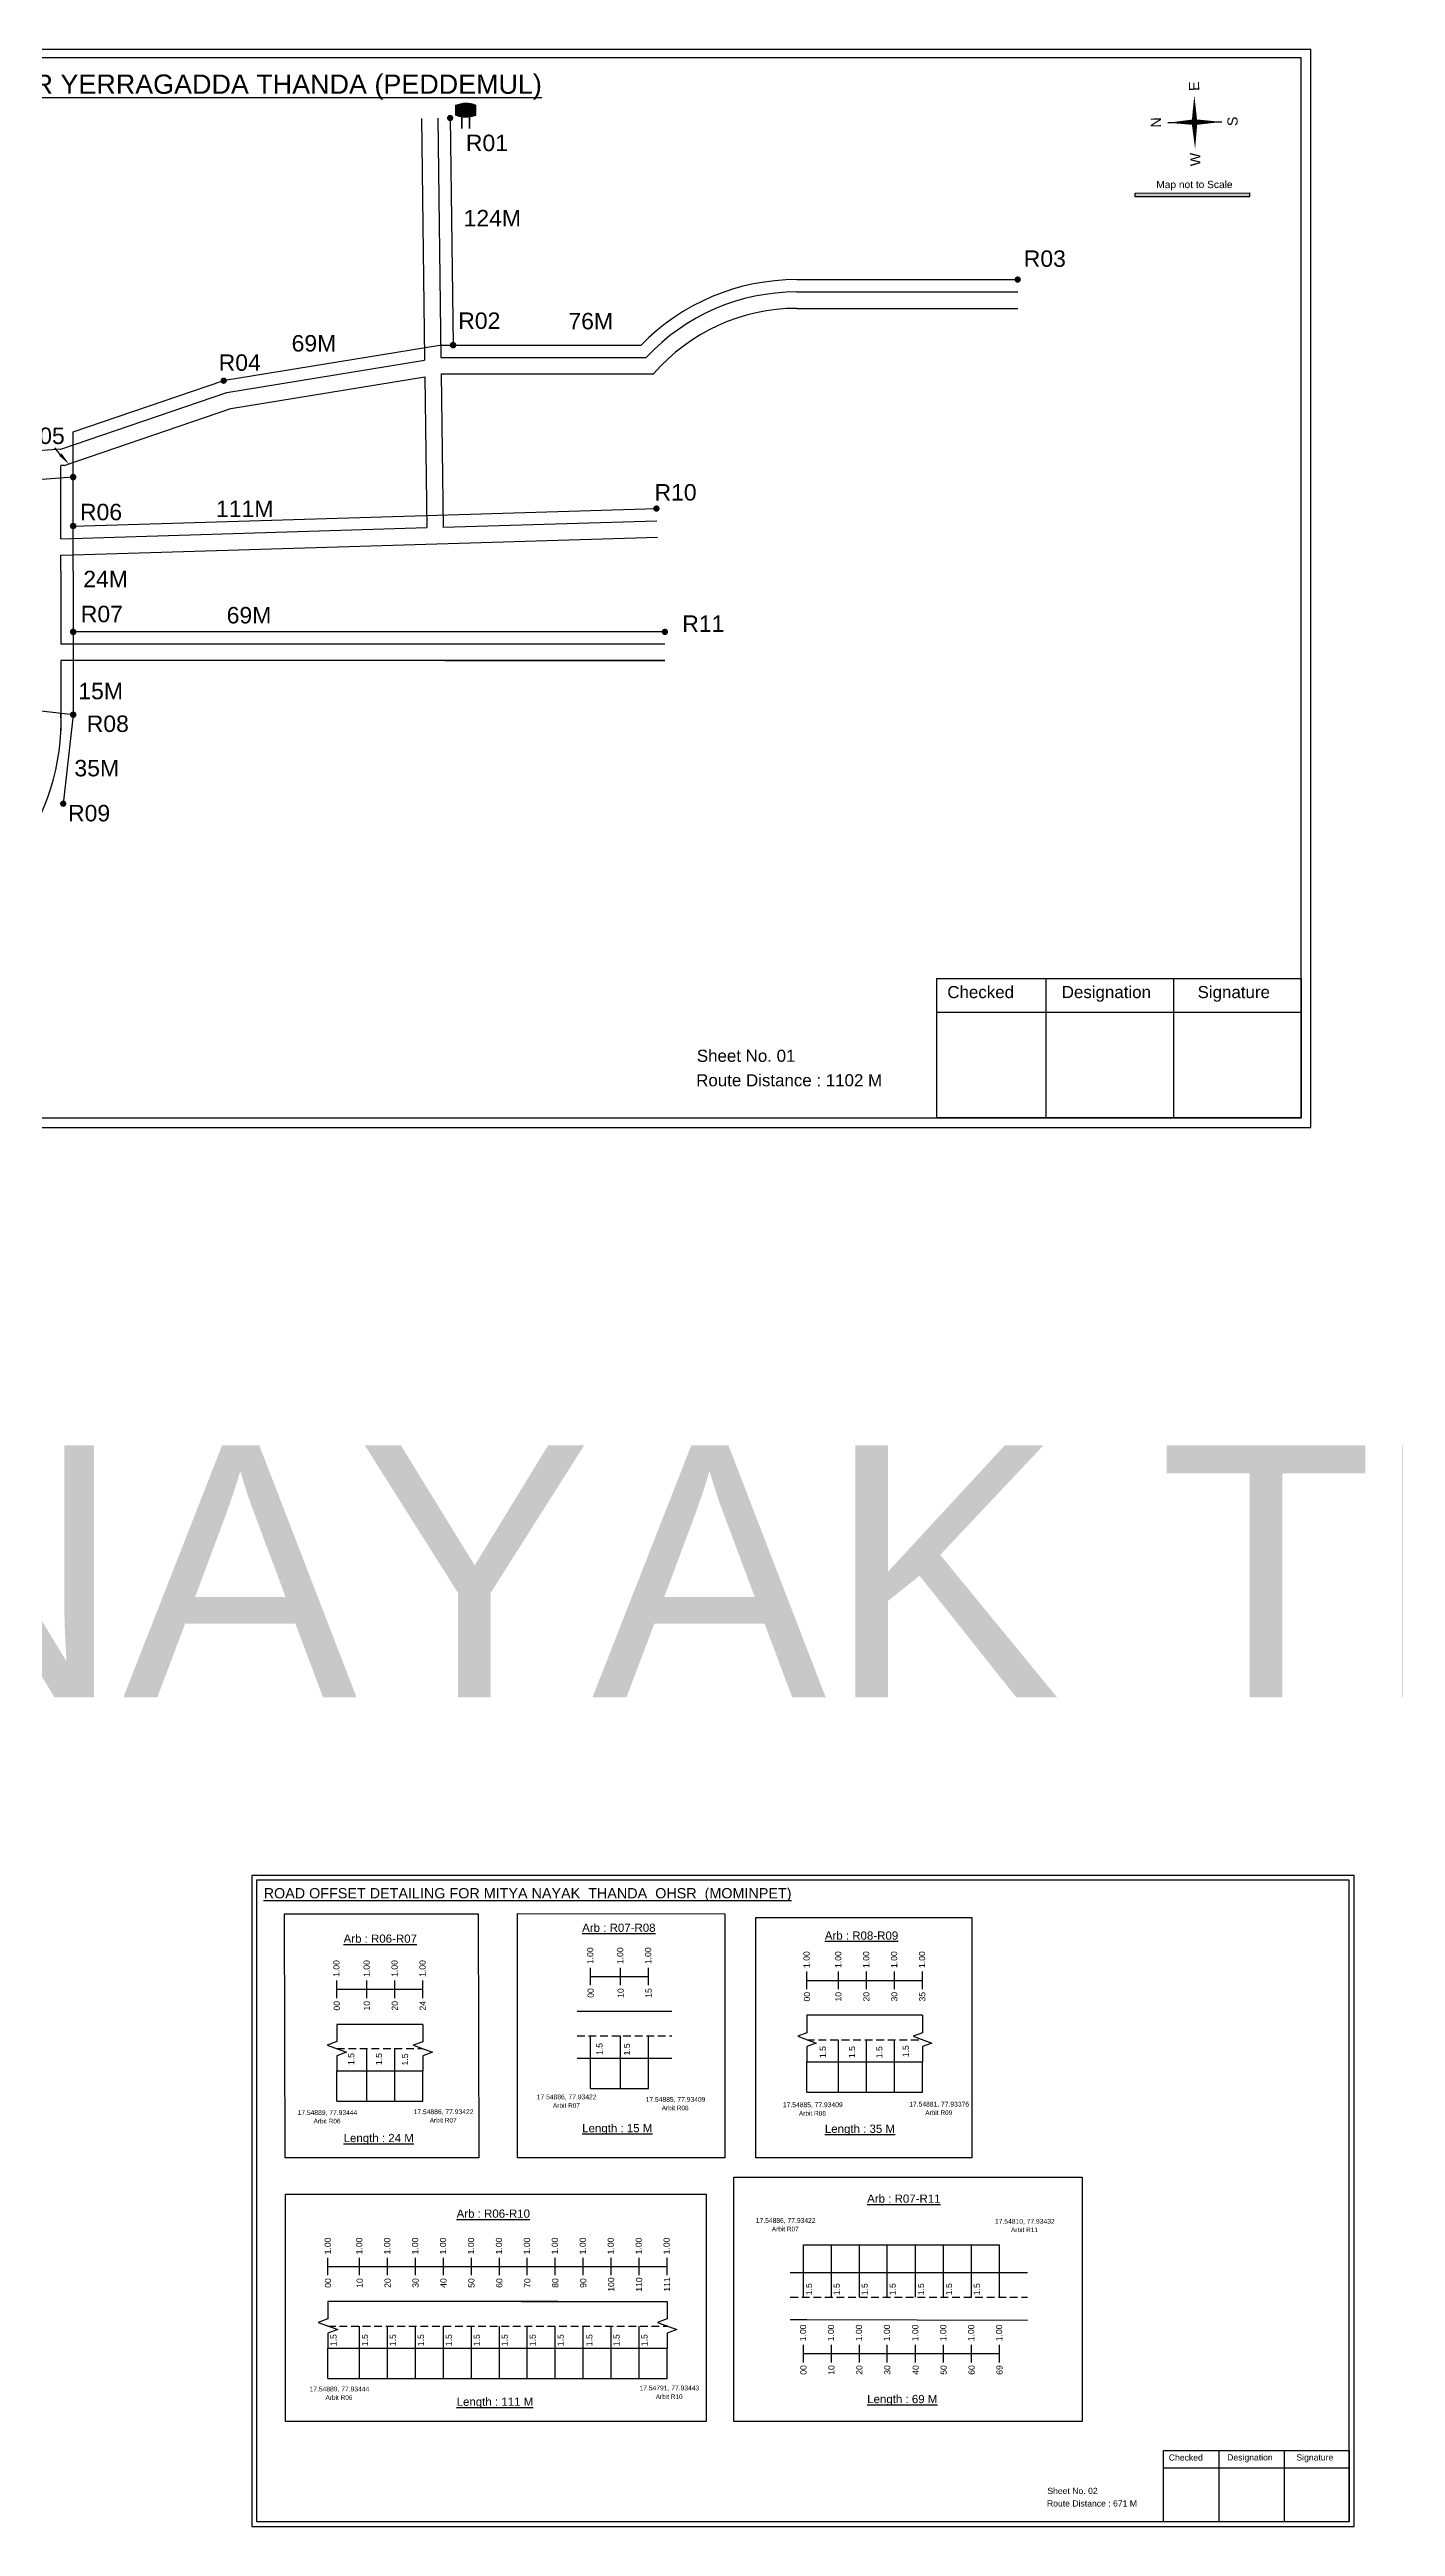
# Model space of a CAD drawing. Header units: inches. Extents: x 433 to 2448, y 341 to 1546.
# Drawn here: x 1078 to 1733, y 341 to 1546 of the extents above; entities that cross this region are included whole.
import ezdxf

# ---------------------------------------------------------------- set-up
doc = ezdxf.new("R2010")
doc.units = ezdxf.units.IN
doc.header["$MEASUREMENT"] = 0
doc.linetypes.add('DASHED2', pattern=[0.375, 0.25, -0.125])
for name, color, linetype in [('OHT', 7, 'Continuous'), ('PDF_Geometry', 7, 'Continuous'), ('PDF_Text', 5, 'Continuous'), ('pipe', 5, 'Continuous')]:
    doc.layers.add(name, color=color, linetype=linetype)
doc.styles.add('PDF Arial', font='arial.ttf')
doc.styles.get("Standard").update_dxf_attribs({"font": 'arial.ttf'})

# ---------------------------------------------------------------- blocks, each defined once
blk = doc.blocks.new('OHT')
at = {"linetype": 'Continuous', "lineweight": 0, "true_color": 0x0ffffc}
blk.add_hatch(color=4, dxfattribs=at).paths.add_polyline_path([(0.012, 1), (0, 1, 0.101323), (-0.4, 0.916), (-0.4, 0.525, 0.194075), (0.399, 0.521), (0.399, 0.921, 0.097877)])
at = {"color": 4, "linetype": 'Continuous', "lineweight": 0, "true_color": 0x0ffffc, "flags": 128}
for points in [[(-0.4, 0.525), (-0.4, 0.916)], [(0.399, 0.521), (0.399, 0.921)]]:
    blk.add_lwpolyline(points, dxfattribs=at)
at = {"color": 4, "linetype": 'Continuous', "lineweight": 0, "true_color": 0x0ffffc, "const_width": 0.075, "flags": 128}
for points in [[(-0.15, 0), (-0.15, 0.475)], [(0.15, 0), (0.15, 0.473)]]:
    blk.add_lwpolyline(points, dxfattribs=at)
at = {"color": 4, "linetype": 'Continuous', "lineweight": 0, "true_color": 0x0ffffc}
for centre, radius, start, end in [((0.006, -0.019), 1.019, 67.31091, 113.47108), ((0.004, 1.513), 1.068, 247.76824, 291.70073)]:
    blk.add_arc(centre, radius, start, end, dxfattribs=at)

msp = doc.modelspace()

# ---------------------------------------------------------------- hatches: boundary and pattern name
at = {"ltscale": 0.5}
h = msp.add_hatch(color=5, dxfattribs=at)
h.dxf.hatch_style = 1
h.paths.add_polyline_path([(1274.4, 1512.5, 1), (1271.3, 1512.5, 1)])
at = {"true_color": 0x0093dd}
h = msp.add_hatch(color=142, dxfattribs=at)
h.dxf.hatch_style = 1
h.paths.add_polyline_path([(1606.3, 1475.9), (1606.3, 1474.1), (1661.8, 1474.2), (1661.8, 1476.1)])
at = {"ltscale": 0.5}
h = msp.add_hatch(color=5, dxfattribs=at)
h.dxf.hatch_style = 1
h.paths.add_polyline_path([(1550.6, 1433.9, 1), (1547.5, 1433.9, 1)])
h = msp.add_hatch(color=5, dxfattribs=at)
h.dxf.hatch_style = 1
h.paths.add_polyline_path([(1275.9, 1402, 1), (1272.7, 1402, 1)])
h = msp.add_hatch(color=5, dxfattribs=at)
h.dxf.hatch_style = 1
h.paths.add_polyline_path([(1164.2, 1384.7, 1), (1161.1, 1384.7, 1)])
h = msp.add_hatch(color=5, dxfattribs=at)
h.dxf.hatch_style = 1
h.paths.add_polyline_path([(1091, 1337.8, 1), (1087.8, 1337.8, 1)])
h = msp.add_hatch(color=5, dxfattribs=at)
h.dxf.hatch_style = 1
h.paths.add_polyline_path([(1091, 1314, 1), (1087.8, 1314, 1)])
h = msp.add_hatch(color=5, dxfattribs=at)
h.dxf.hatch_style = 1
h.paths.add_polyline_path([(1374.8, 1322.5, 1), (1371.7, 1322.5, 1)])
h = msp.add_hatch(color=5, dxfattribs=at)
h.dxf.hatch_style = 1
h.paths.add_polyline_path([(1091, 1262.5, 1), (1087.8, 1262.5, 1)])
h = msp.add_hatch(color=5, dxfattribs=at)
h.dxf.hatch_style = 1
h.paths.add_polyline_path([(1378.9, 1262.5, 1), (1375.8, 1262.5, 1)])
h = msp.add_hatch(color=5, dxfattribs=at)
h.dxf.hatch_style = 1
h.paths.add_polyline_path([(1091, 1222.2, 1), (1087.8, 1222.2, 1)])
h = msp.add_hatch(color=5, dxfattribs=at)
h.dxf.hatch_style = 1
h.paths.add_polyline_path([(1086.1, 1178.9, 1), (1083, 1178.9, 1)])

# ---------------------------------------------------------------- linework, layer by layer
for p, q in [((1258.9, 1512.3), (1260.4, 1395.9)), ((1266.9, 1512.4), (1268.4, 1396)), ((1648.4, 1510.6), (1622.1, 1510.2)), ((1622.1, 1510.2), (1648.4, 1510.6)), ((1648.4, 1510.6), (1622.1, 1510.2)), ((1635.2, 1510.4), (1648.4, 1510.6)), ((1441.5, 1427.9), (1549.1, 1427.9)), ((1441.5, 1419.9), (1549.1, 1419.9)), ((1164.2, 1379), (1260.4, 1394.7)), ((1166.1, 1371.2), (1260.5, 1386.6)), ((1260.4, 1395.9), (1260.4, 1394.7)), ((1260.5, 1386.6), (1261.5, 1313.2)), ((1268.4, 1396), (1368.3, 1396)), ((1268.4, 1388), (1371.9, 1388)), ((1268.5, 1387.9), (1269.7, 1388.1)), ((1268.5, 1388), (1269.5, 1313.4)), ((1368.3, 1396), (1368.4, 1396.1)), ((1083.4, 1351.4), (1164.2, 1379)), ((1085, 1343.5), (1166.1, 1371.2)), ((1083.4, 1351.4), (929.8, 1339.7)), ((1083.2, 1348.7), (1080.4, 1352)), ((1085, 1343.5), (1083.4, 1343.4)), ((1083.4, 1307.8), (1083.4, 1343.4)), ((1083.4, 1307.8), (1083.4, 1313.7)), ((1269.3, 1313.4), (1373.4, 1316.5)), ((1083.4, 1307.8), (1261.5, 1313.2)), ((1089.4, 1300), (1373.7, 1308.5)), ((1083.4, 1299.8), (1089.4, 1300)), ((1083.4, 1292), (1083.4, 1299.8)), ((1083.4, 1292), (1083.4, 1256.5)), ((1262.2, 1256.5), (1083.4, 1256.5)), ((1377.4, 1256.5), (1089.4, 1256.5)), ((1377.4, 1248.5), (1083.4, 1248.5)), ((1083.4, 1248.5), (1083.4, 1214.4)), ((1270.3, 1248.5), (1377.4, 1248.5)), ((1380.7, 591.2), (1334.6, 591.2)), ((1259.5, 585), (1217.7, 585)), ((1341.2, 553.8), (1341.2, 579.4)), ((1355.8, 553.8), (1355.8, 579.4)), ((1369.4, 553.8), (1369.4, 579.4)), ((1502.7, 589.4), (1446.5, 589.4)), ((1232.3, 547.6), (1232.3, 573.2)), ((1245.9, 547.6), (1245.9, 573.2)), ((1334.6, 568.6), (1366.7, 568.6)), ((1366.7, 568.6), (1380.7, 568.6)), ((1446.5, 566.7), (1502.7, 566.7)), ((1446.5, 552), (1446.5, 566.7)), ((1461.9, 552), (1461.9, 577.5)), ((1475.5, 552), (1475.5, 577.5)), ((1489.1, 552), (1489.1, 577.5)), ((1502.7, 552), (1502.7, 566.7)), ((1217.7, 562.4), (1243.3, 562.4)), ((1217.7, 547.6), (1217.7, 562.4)), ((1243.3, 562.4), (1259.5, 562.4)), ((1259.5, 547.6), (1259.5, 562.4)), ((1444.8, 452.2), (1444.8, 477.8)), ((1458.4, 452.2), (1458.4, 477.8)), ((1472, 452.2), (1472, 477.8)), ((1485.6, 452.2), (1485.6, 477.8)), ((1499.4, 452.2), (1499.4, 477.8)), ((1513, 452.2), (1513, 477.8)), ((1526.6, 452.2), (1526.6, 477.8)), ((1540.2, 452.2), (1540.2, 477.8)), ((1553.8, 464.1), (1438.4, 464.1)), ((1325.2, 450.1), (1213.4, 450.1)), ((1307.7, 450.1), (1378.4, 450.1)), ((1228.8, 412.7), (1228.8, 438.2)), ((1242.4, 412.7), (1242.4, 438.2)), ((1256, 412.7), (1256, 438.2)), ((1269.6, 412.7), (1269.6, 438.2)), ((1283.2, 412.7), (1283.2, 438.2)), ((1296.8, 412.7), (1296.8, 438.2)), ((1310.4, 412.7), (1310.4, 438.2)), ((1324, 412.7), (1324, 438.2)), ((1337.6, 412.7), (1337.6, 438.2)), ((1351.2, 412.7), (1351.2, 438.2)), ((1364.8, 412.7), (1364.8, 438.2)), ((1438.4, 441.4), (1446.4, 441.4)), ((1446.4, 441.4), (1553.8, 441.1)), ((1213.4, 427.4), (1378.4, 427.4)), ((1213.4, 412.7), (1213.4, 427.4)), ((1378.4, 412.7), (1378.4, 427.4))]:
    msp.add_line(p, q)
at = {"color": 1}
msp.add_line((1622.1, 1510.2), (1635.2, 1510.4), dxfattribs=at)
at = {"color": 242, "true_color": 0xcd2027}
for p, q in [((1562.7, 1093.9), (1562.7, 1026)), ((1624.9, 1093.9), (1624.9, 1026)), ((1509.7, 1077.4), (1687, 1077.4))]:
    msp.add_line(p, q, dxfattribs=at)
at = {"color": 217, "true_color": 0x93278f}
for p, q in [((1217.7, 597.8), (1217.7, 606.3)), ((1232.3, 597.8), (1232.3, 606.3)), ((1245.9, 597.8), (1245.9, 606.3)), ((1259.5, 597.8), (1259.5, 606.3)), ((1341.2, 604), (1341.2, 612.5)), ((1341.2, 608.2), (1369.4, 608.3)), ((1355.8, 604), (1355.8, 612.5)), ((1369.4, 604), (1369.4, 612.5)), ((1446.5, 602.1), (1446.5, 610.7)), ((1446.5, 606.4), (1502.7, 606.4)), ((1461.9, 602.1), (1461.9, 610.7)), ((1475.5, 602.1), (1475.5, 610.7)), ((1489.1, 602.1), (1489.1, 610.7)), ((1502.7, 602.1), (1502.7, 610.7)), ((1217.7, 602.1), (1259.5, 602.1)), ((1213.4, 462.9), (1213.4, 471.4)), ((1228.8, 462.9), (1228.8, 471.4)), ((1242.4, 462.9), (1242.4, 471.4)), ((1256, 462.9), (1256, 471.4)), ((1269.6, 462.9), (1269.6, 471.4)), ((1283.2, 462.9), (1283.2, 471.4)), ((1296.8, 462.9), (1296.8, 471.4)), ((1310.4, 462.9), (1310.4, 471.4)), ((1324, 462.9), (1324, 471.4)), ((1337.6, 462.9), (1337.6, 471.4)), ((1351.2, 462.9), (1351.2, 471.4)), ((1364.8, 462.9), (1364.8, 471.4)), ((1378.4, 462.9), (1378.4, 471.4)), ((1213.4, 467.1), (1378.4, 467.1)), ((1444.8, 420.5), (1444.8, 429.1)), ((1444.8, 424.8), (1540.2, 424.9)), ((1458.4, 420.5), (1458.4, 429.1)), ((1472, 420.5), (1472, 429.1)), ((1485.6, 420.5), (1485.6, 429.1)), ((1499.4, 420.5), (1499.4, 429.1)), ((1513, 420.5), (1513, 429.1)), ((1526.6, 420.5), (1526.6, 429.1)), ((1540.2, 420.5), (1540.2, 429.1))]:
    msp.add_line(p, q, dxfattribs=at)
at = {"linetype": 'DASHED2', "ltscale": 15}
for p, q in [((1334.6, 579.4), (1380.7, 579.4)), ((1217.7, 573.2), (1259.5, 573.2)), ((1446.5, 577.5), (1502.7, 577.5)), ((1438.4, 452.2), (1553.8, 452.2)), ((1213.4, 438.2), (1378.4, 438.2))]:
    msp.add_line(p, q, dxfattribs=at)
at = {"color": 5}
for p, q in [((1217.7, 547.6), (1259.5, 547.6)), ((1341.2, 553.8), (1369.4, 553.8)), ((1446.5, 552), (1502.7, 552)), ((1444.8, 477.8), (1540.2, 477.8)), ((1213.4, 412.7), (1378.4, 412.7))]:
    msp.add_line(p, q, dxfattribs=at)
for points in [[(801.5, 1545.8), (801.5, 1021.3), (1691.7, 1021.3), (1691.7, 1545.8)], [(805.6, 1541.8), (805.6, 1026), (1687, 1026), (1687, 1541.8)], [(1192.2, 638.8), (1286.5, 638.8), (1286.8, 520), (1192.5, 520)], [(1305.7, 638.9), (1406.5, 638.8), (1406.5, 520), (1305.7, 520)], [(1421.6, 637), (1526.8, 637), (1526.8, 520), (1421.6, 520)], [(1410.9, 510.6), (1580.5, 510.6), (1580.5, 391.8), (1410.9, 391.8)], [(1192.8, 502.3), (1397.4, 502.3), (1397.4, 391.8), (1192.8, 391.8)]]:
    msp.add_lwpolyline(points, close=True)
at = {"color": 142, "true_color": 0x0093dd}
msp.add_lwpolyline([(1661.8, 1474.2), (1606.3, 1474.1), (1606.3, 1475.9), (1661.8, 1476.1), (1661.8, 1474.2)], dxfattribs=at)
at = {"color": 242, "true_color": 0xcd2027}
msp.add_lwpolyline([(1687, 1026), (1509.7, 1026), (1509.7, 1093.9), (1687, 1093.9)], close=True, dxfattribs=at)
at = {"linetype": 'Continuous'}
for points in [[(1217.7, 585), (1217.7, 576.6), (1213, 574.9), (1222.4, 571.4), (1217.7, 569.7), (1217.7, 562.4)], [(1259.5, 585), (1259.5, 576.5), (1254.8, 574.8), (1264.3, 571.4), (1259.5, 569.6), (1259.5, 562.3)], [(1446.5, 589.4), (1446.5, 580.8), (1442, 579.2), (1451, 575.9), (1446.5, 574.3), (1446.5, 566.7)], [(1502.7, 589.4), (1502.7, 580.8), (1498.2, 579.2), (1507.2, 575.9), (1502.7, 574.3), (1502.7, 566.7)], [(1502.7, 589.4), (1502.7, 580.8), (1498.2, 579.2), (1507.2, 575.9), (1502.7, 574.3), (1502.7, 566.7)], [(1213.4, 450.1), (1213.4, 441.7), (1208.7, 440), (1218.2, 436.5), (1213.4, 434.8), (1213.4, 427.4)], [(1378.4, 450.1), (1378.4, 441.7), (1373.7, 440), (1383.1, 436.5), (1378.4, 434.8), (1378.4, 427.4)]]:
    msp.add_lwpolyline(points, dxfattribs=at)
for centre, radius, start, end in [((1441.5, 1327.9), 100, 90, 136.9295), ((1441.5, 1327.9), 92, 90, 139.166), ((975.7, 1218.7), 107.8, 322.9843, 2.2457)]:
    msp.add_arc(centre, radius, start, end)
for points in [[(1636.5, 1510.4), (1633.7, 1510.4), (1635, 1523.6)], [(1636.5, 1510.4), (1633.7, 1510.4), (1635, 1523.6)], [(1636.5, 1510.4), (1633.7, 1510.4), (1635.4, 1497.3)], [(1636.5, 1510.4), (1633.7, 1510.4), (1635.4, 1497.3)], [(1635.2, 1509.1), (1635.2, 1511.9), (1648.4, 1510.6)], [(1635.2, 1509.1), (1635.2, 1511.9), (1648.4, 1510.6)], [(1083.8, 1349.3), (1082.6, 1348.2), (1087.6, 1343.8)]]:
    msp.add_solid(points)
at = {"color": 1}
msp.add_solid([(1635.2, 1509.1), (1635.2, 1511.9), (1622.1, 1510.2)], dxfattribs=at)
msp.add_solid([(1635.2, 1509.1), (1635.2, 1511.9), (1622.1, 1510.2)], dxfattribs=at)
at = {"layer": 'PDF_Geometry'}
for points in [[(1176.3, 657.4), (1176.3, 340.7), (1712.8, 340.7), (1712.8, 657.4)], [(1178.6, 655.1), (1178.6, 343.1), (1710.3, 343.1), (1710.3, 655.1)]]:
    msp.add_lwpolyline(points, close=True, dxfattribs=at)
at = {"layer": 'PDF_Geometry', "color": 242, "true_color": 0xcc1f26}
msp.add_lwpolyline([(1710.3, 343), (1620, 343), (1620, 377.6), (1710.3, 377.6)], close=True, dxfattribs=at)
for points in [[(1647, 377.6), (1647, 343)], [(1678.7, 377.6), (1678.7, 343)], [(1620, 369.3), (1710.3, 369.3)]]:
    msp.add_lwpolyline(points, dxfattribs=at)
at = {"layer": 'pipe'}
for p, q in [((1272.9, 1512.5), (1274.3, 1402)), ((1441.5, 1433.9), (1549.1, 1433.9)), ((1163.2, 1384.9), (1267.9, 1402)), ((1267.9, 1402), (1365.8, 1402)), ((1089.4, 1359.8), (1162.3, 1384.7)), ((1089.4, 1313.9), (1089.4, 1359.8)), ((1089.4, 1337.8), (936.6, 1326.2)), ((1089.4, 1314), (1261.1, 1319.1)), ((1089.4, 1292), (1089.4, 1313.9)), ((1261.2, 1319.1), (1373.3, 1322.5)), ((1089.4, 1292), (1089.4, 1248.5)), ((1377.4, 1262.5), (1089.4, 1262.5)), ((1262.2, 1262.5), (1089.4, 1262.5)), ((1089.4, 1248.5), (1089.4, 1222.2)), ((1089.4, 1222.2), (937.3, 1239.2)), ((1089.4, 1222.2), (1084.6, 1178.9))]:
    msp.add_line(p, q, dxfattribs=at)
msp.add_arc((1441.5, 1327.9), 106, 90, 135.6063, dxfattribs=at)

# ---------------------------------------------------------------- block references
at = {"layer": 'OHT', "xscale": 12.45189723782068, "yscale": 12.45189723782068, "zscale": 12.45189723782068}
msp.add_blockref('OHT', (1280.4, 1507.3), dxfattribs=at)

# ---------------------------------------------------------------- texts
at = {"color": 242, "true_color": 0xcd2027}
for s, height, p in [('%%UDUCTLAYING LINE CHAIN DIAGRAM FOR YERRAGADDA THANDA (PEDDEMUL)', 9.375, (822, 1524.3)), ('%%UROAD OFFSET DETAILING FOR MITYA NAYAK  THANDA  OHSR  (MOMINPET)', 5, (1182.1, 646.3)), ('%%UArb : R06-R07', 4, (1221, 624.7)), ('%%UArb : R07-R08', 4, (1337.1, 630)), ('%%UArb : R08-R09', 4, (1455.2, 626.2)), ('%%ULength : 24 M', 4, (1221, 527.7)), ('%%ULength : 15 M', 4, (1337.1, 532.5)), ('%%ULength : 35 M', 4, (1455.2, 532.2)), ('%%UArb : R06-R10', 4, (1276, 490.9)), ('%%UArb : R07-R11', 4, (1475.8, 498.2)), ('%%ULength : 111 M', 4, (1276, 399.4)), ('%%ULength : 69 M', 4, (1475.8, 400.7))]:
    msp.add_text(s, height=height, dxfattribs=at).set_placement(p)
for s, height, rotation, p in [('E', 4.95, 91.0063, (1637.4, 1525.7)), ('N', 4.95, 91.0063, (1618.8, 1507.9)), ('S', 4.95, 91.0063, (1656.1, 1508.6)), ('W', 4.95, 91.0063, (1638, 1489.1)), ('1.5', 3, 90, (1226.2, 565.2)), ('1.5', 3, 90, (1239.7, 565.2)), ('1.5', 3, 90, (1252.4, 565)), ('1.5', 3, 90, (1347, 570.1)), ('1.5', 3, 90, (1360.4, 569.9)), ('1.5', 3, 90, (1455.7, 568.6)), ('1.5', 3, 90, (1469.9, 568.6)), ('1.5', 3, 90, (1483.2, 568.5)), ('1.5', 3, 90, (1496.1, 569)), ('1.5', 3, 90, (1449, 453.2)), ('1.5', 3, 90, (1462.5, 453.2)), ('1.5', 3, 90, (1476.1, 453.2)), ('1.5', 3, 90, (1489.7, 453.2)), ('1.5', 3, 90, (1503.5, 453.2)), ('1.5', 3, 90, (1517.1, 453.2)), ('1.5', 3, 90, (1530.7, 453.2)), ('1.5', 3, 90, (1217.6, 428.4)), ('1.5', 3, 90, (1232.9, 428.4)), ('1.5', 3, 90, (1246.5, 428.4)), ('1.5', 3, 90, (1260.1, 428.4)), ('1.5', 3, 90, (1273.7, 428.4)), ('1.5', 3, 90, (1287.3, 428.4)), ('1.5', 3, 90, (1300.9, 428.4)), ('1.5', 3, 90, (1314.5, 428.4)), ('1.5', 3, 90, (1328.1, 428.4)), ('1.5', 3, 90, (1342.1, 428.4)), ('1.5', 3, 90, (1355.3, 428.4)), ('1.5', 3, 90, (1368.9, 428.4))]:
    msp.add_text(s, height=height, rotation=rotation).set_placement(p)
for s, height, p in [('R01', 8, (1280.5, 1496.4)), ('Map not to Scale', 3.542, (1616.5, 1478.4)), ('124M', 8, (1279.4, 1459.8)), ('R03', 8, (1552, 1440.1)), ('R02', 8, (1276.8, 1409.9)), ('76M', 8, (1330.4, 1409.7)), ('69M', 8, (1195.7, 1398.9)), ('R04', 8, (1160.2, 1389.5)), ('R05', 8, (1064.8, 1353.9)), ('111M', 8, (1158.9, 1318.4)), ('R10', 8, (1372.3, 1326.4)), ('R06', 8, (1092.7, 1316.8)), ('24M', 8, (1094.3, 1284.2)), ('R07', 8, (1093.1, 1267.2)), ('69M', 8, (1164.1, 1266.6)), ('R11', 8, (1385.8, 1262.5)), ('15M', 8, (1091.9, 1229.7)), ('R08', 8, (1096, 1213.8)), ('35M', 8, (1090, 1192.2)), ('R09', 8, (1086.9, 1170.3)), ('Checked', 5.89, (1514.8, 1084.3)), ('Designation', 5.886, (1570.5, 1084.3)), ('Signature', 5.89, (1636.6, 1084.3)), ('Sheet No. 01', 5.886, (1392.9, 1053.3)), ('Route Distance : 1102 M', 5.886, (1392.6, 1041.4)), ('MITYA NAYAK THANDA', 122.535, (419.3, 744.1)), ('Sheet No. 02', 3, (1563.5, 356.5)), ('Route Distance : 671 M', 3, (1563.3, 350.4))]:
    msp.add_text(s, height=height).set_placement(p)
at = {"color": 217, "true_color": 0x93278f}
for s, p in [('1.00', (1219, 608.1)), ('1.00', (1233.7, 608.1)), ('1.00', (1247.3, 608.1)), ('1.00', (1260.9, 608.1)), ('1.00', (1342.5, 614.3)), ('1.00', (1357.1, 614.3)), ('1.00', (1370.7, 614.3)), ('1.00', (1447.8, 612.4)), ('1.00', (1463.2, 612.4)), ('1.00', (1476.8, 612.4)), ('1.00', (1490.4, 612.4)), ('1.00', (1504, 612.4)), ('00', (1219.2, 591.7)), ('10', (1233.8, 591.7)), ('20', (1247.4, 591.7)), ('24', (1261, 591.7)), ('00', (1342.7, 597.9)), ('10', (1357.3, 597.9)), ('15', (1370.9, 597.9)), ('00', (1448, 596.1)), ('10', (1463.3, 596.1)), ('20', (1476.9, 596.1)), ('30', (1490.5, 596.1)), ('35', (1504.1, 596.1)), ('1.00', (1214.8, 473.1)), ('1.00', (1230.1, 473.1)), ('1.00', (1243.7, 473.1)), ('1.00', (1257.3, 473.1)), ('1.00', (1270.9, 473.1)), ('1.00', (1284.5, 473.1)), ('1.00', (1298.1, 473.1)), ('1.00', (1311.7, 473.1)), ('1.00', (1325.3, 473.1)), ('1.00', (1338.9, 473.1)), ('1.00', (1352.5, 473.1)), ('1.00', (1366.1, 473.1)), ('1.00', (1379.7, 473.1)), ('00', (1214.9, 456.8)), ('10', (1230.3, 456.8)), ('20', (1243.9, 456.8)), ('30', (1257.5, 456.8)), ('40', (1271.1, 456.8)), ('50', (1284.7, 456.8)), ('60', (1298.3, 456.8)), ('70', (1311.9, 456.8)), ('80', (1325.5, 456.8)), ('90', (1339.1, 456.8)), ('100', (1352.7, 454.9)), ('110', (1366.3, 454.9)), ('111', (1379.9, 454.9)), ('1.00', (1446.1, 430.8)), ('1.00', (1459.7, 430.8)), ('1.00', (1473.3, 430.8)), ('1.00', (1486.9, 430.8)), ('1.00', (1500.7, 430.8)), ('1.00', (1514.3, 430.8)), ('1.00', (1527.9, 430.8)), ('1.00', (1541.5, 430.8)), ('00', (1446.3, 414.5)), ('10', (1459.9, 414.5)), ('20', (1473.5, 414.5)), ('30', (1487.1, 414.5)), ('40', (1500.9, 414.5)), ('50', (1514.5, 414.5)), ('60', (1528.1, 414.5)), ('69', (1541.7, 414.5))]:
    msp.add_text(s, height=3, rotation=90, dxfattribs=at).set_placement(p)
at = {"color": 5}
for s, height, p in [('17.54889, 77.93444', 2.34, (1198.6, 540.9)), ('17.54886, 77.93422', 2.34, (1255.1, 541.3)), ('17.54886, 77.93422', 2.34, (1315, 548.5)), ('Arbit R07', 2.25, (1322.9, 544.4)), ('17.54885, 77.93409', 2.34, (1368, 547.3)), ('Arbit R08', 2.25, (1375.8, 543.2)), ('17.54885, 77.93409', 2.34, (1434.8, 544.7)), ('Arbit R08', 2.25, (1442.6, 540.6)), ('17.54881, 77.93376', 2.34, (1496.3, 545)), ('Arbit R09', 2.25, (1504.1, 540.9)), ('Arbit R06', 2.25, (1206.4, 536.8)), ('Arbit R07', 2.25, (1262.9, 537.2)), ('17.54886, 77.93422', 2.34, (1421.6, 488.4)), ('Arbit R07', 2.25, (1429.4, 484.3)), ('17.54810, 77.93432', 2.34, (1538, 488)), ('Arbit R11', 2.25, (1545.8, 483.9)), ('17.54889, 77.93444', 2.34, (1204.4, 406.4)), ('Arbit R06', 2.25, (1212.2, 402.3)), ('17.54791, 77.93443', 2.34, (1365, 406.9)), ('Arbit R10', 2.25, (1372.9, 402.7))]:
    msp.add_text(s, height=height, dxfattribs=at).set_placement(p)
at = {"layer": 'PDF_Text', "color": 7, "attachment_point": 7, "style": 'PDF Arial'}
for s, insert, char_height in [('Checked', (1622.6, 372.7), 3), ('Designation', (1651, 371.9), 3.001), ('Signature', (1684.7, 371.9), 3)]:
    msp.add_mtext(s, dxfattribs=dict(at, insert=insert, char_height=char_height))

doc.saveas('drawing.dxf')
